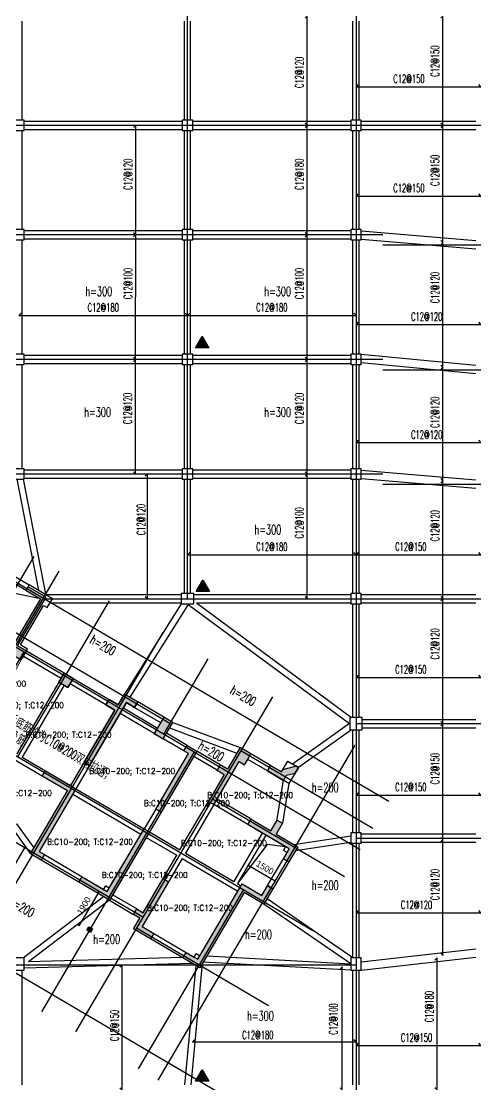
# Model space of a CAD drawing. Header units: millimetres. Extents: x 129427 to 386235, y 419441 to 703525.
# Drawn here: x 218758 to 240596, y 594645 to 645745 of the extents above; entities that cross this region are included whole.
import ezdxf
from ezdxf.enums import TextEntityAlignment as Align

# ---------------------------------------------------------------- set-up
doc = ezdxf.new("R2010")
doc.units = ezdxf.units.MM
doc.header["$LTSCALE"] = 100
for name, color, linetype in [('B-DIM', 1, 'Continuous'), ('B-dote', 253, 'Continuous'), ('B-TEXT', 7, 'Continuous'), ('B-开洞', 7, 'Continuous'), ('B-板厚', 2, 'Continuous'), ('B-正筋文字', 7, 'Continuous'), ('B-正筋钢筋', 6, 'Continuous'), ('B-沉降观测点', 5, 'Continuous'), ('COLU', 7, 'Continuous'), ('colu-1层', 6, 'Continuous'), ('colu-主楼', 7, 'Continuous'), ('GZ', 7, 'Continuous'), ('h填实-1层', 254, 'Continuous'), ('h填实-GZ', 254, 'Continuous'), ('h斜线-1层', 7, 'Continuous'), ('h斜线-柱', 7, 'Continuous'), ('wall-主楼', 2, 'Continuous'), ('wall-开洞', 5, 'Continuous'), ('梁', 4, 'Continuous'), ('梁虚线', 4, 'Continuous')]:
    doc.layers.add(name, color=color, linetype=linetype)
doc.layers.add('floor1', color=1, linetype='Continuous', lineweight=0)
doc.styles.get("Standard").update_dxf_attribs({"font": 'standard'})
doc.styles.add('汉字', font='汉字')
doc.dimstyles.get("Standard").update_dxf_attribs({"dimtxt": 300, "dimasz": 100, "dimexe": 100, "dimexo": 250, "dimgap": 100, "dimtad": 0, "dimtoh": 1, "dimdec": 0, "dimdsep": 46, "dimcen": 0.09, "dimclrt": 7, "dimadec": 0, "dimazin": 0, "dimtfac": 1, "dimtdec": 4, "dimtofl": 0, "dimtmove": 0, "dimatfit": 3, "dimfxl": 4, "dimfxlon": 1, "dimtolj": 1, "dimtzin": 0, "dimarcsym": 0})

# ---------------------------------------------------------------- blocks, each defined once
blk = doc.blocks.new('*D11')
at = {"layer": 'B-DIM', "color": 0, "linetype": 'ByBlock', "lineweight": -2}
for p, q in [((229714, 605277), (229618, 605114)), ((229669, 605201), (230962, 604440)), ((231007, 604516), (230911, 604354))]:
    blk.add_line(p, q, dxfattribs=at)
for points in [[(229669, 605201), (229763, 605164), (229747, 605136)], [(230962, 604440), (230867, 604477), (230884, 604505)]]:
    blk.add_solid(points, dxfattribs=at)
at = {"layer": 'B-DIM', "color": 7, "linetype": 'Continuous', "lineweight": -2, "insert": (230467, 605079), "char_height": 300, "width": 690, "attachment_point": 5, "rotation": 329.5454, "style": '汉字'}
blk.add_mtext('1500', dxfattribs=at)
blk = doc.blocks.new('A$C7FDE0673')
at = {"layer": 'B-沉降观测点'}
blk.add_hatch(color=256, dxfattribs=at).paths.add_polyline_path([(318, 551), (0, 0), (636, 0)], flags=0)
blk.add_lwpolyline([(0, 0), (318, 551), (636, 0)], close=True, dxfattribs=at)
blk = doc.blocks.new('*D31')
at = {"layer": 'GZ', "color": 0, "linetype": 'ByBlock', "lineweight": -2}
for p, q in [((218934, 606018), (218845, 606070)), ((217969, 604381), (218931, 606020)), ((217972, 604379), (217883, 604432))]:
    blk.add_line(p, q, dxfattribs=at)
for points in [[(218931, 606020), (218895, 605925), (218866, 605942)], [(217969, 604381), (218005, 604476), (218034, 604459)]]:
    blk.add_solid(points, dxfattribs=at)
at = {"layer": 'GZ', "color": 7, "linetype": 'Continuous', "lineweight": -2, "insert": (218191, 605352), "char_height": 300, "width": 685, "attachment_point": 5, "rotation": 59.5785, "style": '汉字'}
blk.add_mtext('1900', dxfattribs=at)
blk = doc.blocks.new('*D509')
at = {"layer": 'GZ', "color": 0, "linetype": 'ByBlock', "lineweight": -2}
for p, q in [((221542, 602280), (222506, 603918)), ((222509, 603916), (222419, 603969)), ((221546, 602278), (221456, 602331))]:
    blk.add_line(p, q, dxfattribs=at)
for points in [[(222506, 603918), (222469, 603824), (222440, 603840)], [(221542, 602280), (221579, 602375), (221607, 602358)]]:
    blk.add_solid(points, dxfattribs=at)
at = {"layer": 'GZ', "color": 7, "linetype": 'Continuous', "lineweight": -2, "insert": (221765, 603251), "char_height": 300, "width": 685, "attachment_point": 5, "rotation": 59.5454, "style": '汉字'}
blk.add_mtext('1900', dxfattribs=at)

msp = doc.modelspace()

# ---------------------------------------------------------------- hatches: boundary and pattern name
at = {"layer": 'h填实-1层'}
for points in [[(218985.3, 618400.5), (219674.9, 617995.1), (218154.4, 615409), (218757.8, 615054.2), (219011.2, 615485.2), (218580.2, 615738.6), (219948.7, 618066.1), (219086.7, 618573)], [(221252.5, 614167.4), (220821.5, 614420.8), (220568.1, 613989.8), (220999.1, 613736.4)], [(224358.3, 613037.4), (224206.3, 612778.8), (223818.3, 613006.9), (222044.3, 609989.7), (221785.7, 610141.7), (223255.5, 612641.6), (222824.5, 612895), (222976.6, 613153.7), (223407.6, 612900.2), (223711.8, 613417.6)], [(226039.3, 612049.1), (225608.3, 612302.5), (225152.1, 611526.7), (225583.1, 611273.3)], [(225218.6, 607891.2), (226789.9, 610563.5), (226574.4, 610690.2), (226726.4, 610948.8), (227200.5, 610670.1), (225477.2, 607739.2)], [(228513.9, 609549.8), (227753.6, 608256.8), (228012.3, 608104.7), (229228.7, 610173.6), (229487.3, 610021.5), (229791.4, 610538.7), (229274.2, 610842.8), (228666, 609808.4), (228321.2, 610011.2), (228169.1, 609752.5)], [(219717.9, 605441.3), (219200.7, 605745.4), (220974.7, 608762.5), (219767.8, 609472.1), (219919.9, 609730.7), (221385.4, 608869), (219611.3, 605851.9), (219870, 605699.9)], [(230587.6, 609722.6), (231363.4, 609266.4), (231510.5, 609516.5), (231921.2, 609623.1), (232078.2, 609890.2), (231979.6, 609948.2), (231314.9, 609775.7), (231256.9, 609677.1), (230739.7, 609981.2)], [(231632.8, 605975.9), (229650.1, 607141.7), (229802.2, 607400.3), (230750.2, 606842.8), (231054.3, 607360.1), (231312.9, 607208), (231008.8, 606690.8), (232043.4, 606082.5), (231612.6, 605349.7), (231354, 605501.8)], [(221680.2, 604635.5), (222887.1, 603925.9), (224661.1, 606943), (224919.7, 606790.9), (222993.6, 603515.2), (221528.2, 604376.9)], [(225125.9, 601913.4), (224973.9, 601654.8), (224155, 602136.3), (224459.1, 602653.6), (224157.4, 602831), (224309.4, 603089.6), (224611.1, 602912.2), (225574.2, 604550), (225832.8, 604398), (224869.7, 602760.1), (224565.6, 602242.9)], [(230852.3, 604056.7), (230421.5, 603324), (229473.3, 603881.5), (227344.5, 600261), (226525.5, 600742.5), (226677.6, 601001.1), (227237.9, 600671.6), (229366.7, 604292.2), (230315, 603734.6), (230593.7, 604208.7)]]:
    msp.add_hatch(color=256, dxfattribs=at).paths.add_polyline_path(points, flags=0)
at = {"layer": 'h填实-GZ'}
msp.add_hatch(color=256, dxfattribs=at).paths.add_polyline_path([(222011.1, 602236.5), (222183.5, 602135.2), (222082.1, 601962.8), (221909.7, 602064.1)], flags=0)
at = {"layer": 'h斜线-1层'}
h = msp.add_hatch(dxfattribs=at)
h.set_pattern_fill('ANSI31', color=256, scale=40, angle=-30.45463, style=0)
h.set_pattern_definition([])
h.paths.add_polyline_path([(220258, 618000.3), (219137.4, 618659.2), (219086.7, 618573), (219948.7, 618066.1), (218580.2, 615738.6), (219011.2, 615485.2), (219061.9, 615571.4), (218717.1, 615774.1), (219832.2, 617670.6), (220004.6, 617569.2)], flags=0)
h = msp.add_hatch(dxfattribs=at)
h.set_pattern_fill('ANSI31', color=256, scale=40, angle=-30.45463, style=0)
h.set_pattern_definition([])
h.paths.add_polyline_path([(231979.6, 609948.2), (231561, 610194.3), (231314.9, 609775.7)], flags=0)
h.paths.add_polyline_path([(231921.2, 609623.1), (231510.5, 609516.5), (231363.4, 609266.4), (231622, 609114.4)], flags=0)
h = msp.add_hatch(dxfattribs=at)
h.set_pattern_fill('ANSI31', color=256, scale=40, angle=-30.45463, style=0)
h.set_pattern_definition([])
h.paths.add_polyline_path([(231632.8, 605975.9), (231460.4, 606077.3), (231359, 605904.9), (231531.4, 605803.5)], flags=0)
h = msp.add_hatch(dxfattribs=at)
h.set_pattern_fill('ANSI31', color=256, scale=40, angle=-30.45463, style=0)
h.set_pattern_definition([])
h.paths.add_polyline_path([(231612.6, 605349.7), (231354, 605501.8), (230595.3, 604211.4), (230853.9, 604059.3)], flags=0)
h = msp.add_hatch(dxfattribs=at)
h.set_pattern_fill('ANSI31', color=256, scale=40, angle=-30.45463, style=0)
h.set_pattern_definition([])
h.paths.add_polyline_path([(222988.4, 604098.3), (222816, 604199.7), (222714.7, 604027.2), (222887.1, 603925.9)], flags=0)
h = msp.add_hatch(dxfattribs=at)
h.set_pattern_fill('ANSI31', color=256, scale=40, angle=-30.45463, style=0)
h.set_pattern_definition([])
h.paths.add_polyline_path([(227339.3, 600844), (227166.9, 600945.4), (227065.5, 600773), (227237.9, 600671.6)], flags=0)
at = {"layer": 'h斜线-柱'}
h = msp.add_hatch(dxfattribs=at)
h.set_pattern_fill('ANSI31', color=256, scale=40, style=0)
h.set_pattern_definition([])
h.paths.add_polyline_path([(218396.5, 640494.7), (218896.5, 640494.7), (218896.5, 640994.7), (218396.5, 640994.7)], flags=0)
h = msp.add_hatch(dxfattribs=at)
h.set_pattern_fill('ANSI31', color=256, scale=40, style=0)
h.set_pattern_definition([])
h.paths.add_polyline_path([(226496.5, 640494.7), (226996.5, 640494.7), (226996.5, 640994.7), (226496.5, 640994.7)], flags=0)
h = msp.add_hatch(dxfattribs=at)
h.set_pattern_fill('ANSI31', color=256, scale=40, style=0)
h.set_pattern_definition([])
h.paths.add_polyline_path([(234596.5, 640494.7), (235096.5, 640494.7), (235096.5, 640994.7), (234596.5, 640994.7)], flags=0)
h = msp.add_hatch(dxfattribs=at)
h.set_pattern_fill('ANSI31', color=256, scale=40, style=0)
h.set_pattern_definition([])
h.paths.add_polyline_path([(218396.5, 635244.7), (218896.5, 635244.7), (218896.5, 635744.7), (218396.5, 635744.7)], flags=0)
h = msp.add_hatch(dxfattribs=at)
h.set_pattern_fill('ANSI31', color=256, scale=40, style=0)
h.set_pattern_definition([])
h.paths.add_polyline_path([(226496.5, 635244.7), (226996.5, 635244.7), (226996.5, 635744.7), (226496.5, 635744.7)], flags=0)
h = msp.add_hatch(dxfattribs=at)
h.set_pattern_fill('ANSI31', color=256, scale=40, style=0)
h.set_pattern_definition([])
h.paths.add_polyline_path([(234596.5, 635244.7), (235096.5, 635244.7), (235096.5, 635744.7), (234596.5, 635744.7)], flags=0)
h = msp.add_hatch(dxfattribs=at)
h.set_pattern_fill('ANSI31', color=256, scale=40, style=0)
h.set_pattern_definition([])
h.paths.add_polyline_path([(218396.5, 629244.7), (218896.5, 629244.7), (218896.5, 629744.7), (218396.5, 629744.7)], flags=0)
h = msp.add_hatch(dxfattribs=at)
h.set_pattern_fill('ANSI31', color=256, scale=40, style=0)
h.set_pattern_definition([])
h.paths.add_polyline_path([(226496.5, 629244.7), (226996.5, 629244.7), (226996.5, 629744.7), (226496.5, 629744.7)], flags=0)
h = msp.add_hatch(dxfattribs=at)
h.set_pattern_fill('ANSI31', color=256, scale=40, style=0)
h.set_pattern_definition([])
h.paths.add_polyline_path([(234596.5, 629244.7), (235096.5, 629244.7), (235096.5, 629744.7), (234596.5, 629744.7)], flags=0)
h = msp.add_hatch(dxfattribs=at)
h.set_pattern_fill('ANSI31', color=256, scale=40, style=0)
h.set_pattern_definition([])
h.paths.add_polyline_path([(218396.5, 623744.7), (218896.5, 623744.7), (218896.5, 624244.7), (218396.5, 624244.7)], flags=0)
h = msp.add_hatch(dxfattribs=at)
h.set_pattern_fill('ANSI31', color=256, scale=40, style=0)
h.set_pattern_definition([])
h.paths.add_polyline_path([(226496.5, 623744.7), (226996.5, 623744.7), (226996.5, 624244.7), (226496.5, 624244.7)], flags=0)
h = msp.add_hatch(dxfattribs=at)
h.set_pattern_fill('ANSI31', color=256, scale=40, style=0)
h.set_pattern_definition([])
h.paths.add_polyline_path([(234596.5, 623744.7), (235096.5, 623744.7), (235096.5, 624244.7), (234596.5, 624244.7)], flags=0)
h = msp.add_hatch(dxfattribs=at)
h.set_pattern_fill('ANSI31', color=256, scale=40, style=0)
h.set_pattern_definition([])
h.paths.add_polyline_path([(226446.5, 617744.7), (227046.5, 617744.7), (227046.5, 618244.7), (226446.5, 618244.7)], flags=0)
h = msp.add_hatch(dxfattribs=at)
h.set_pattern_fill('ANSI31', color=256, scale=40, style=0)
h.set_pattern_definition([])
h.paths.add_polyline_path([(234596.5, 617744.7), (235096.5, 617744.7), (235096.5, 618244.7), (234596.5, 618244.7)], flags=0)
h = msp.add_hatch(dxfattribs=at)
h.set_pattern_fill('ANSI31', color=256, scale=40, style=0)
h.set_pattern_definition([])
h.paths.add_polyline_path([(234546.5, 611694.7), (235146.5, 611694.7), (235146.5, 612294.7), (234546.5, 612294.7)], flags=0)
h = msp.add_hatch(dxfattribs=at)
h.set_pattern_fill('ANSI31', color=256, scale=40, style=0)
h.set_pattern_definition([])
h.paths.add_polyline_path([(234596.5, 606244.7), (235096.5, 606244.7), (235096.5, 606744.7), (234596.5, 606744.7)], flags=0)
h = msp.add_hatch(dxfattribs=at)
h.set_pattern_fill('ANSI31', color=256, scale=40, style=0)
h.set_pattern_definition([])
h.paths.add_polyline_path([(218396.5, 600144.7), (218896.5, 600144.7), (218896.5, 600744.7), (218396.5, 600744.7)], flags=0)
h = msp.add_hatch(dxfattribs=at)
h.set_pattern_fill('ANSI31', color=256, scale=40, style=0)
h.set_pattern_definition([])
h.paths.add_polyline_path([(234596.5, 600144.7), (235096.5, 600144.7), (235096.5, 600744.7), (234596.5, 600744.7)], flags=0)

# ---------------------------------------------------------------- linework, layer by layer
at = {"layer": 'B-dote'}
for p, q in [((234846.5, 677819.9), (234846.6, 534412)), ((226746.5, 617994.7), (226746.5, 651994.7)), ((191267.2, 640744.7), (248221.5, 640744.7)), ((191468, 635494.7), (236131.7, 635494.7)), ((236131.7, 634994.7), (366607.1, 634994.7)), ((197359.4, 631231.8), (236415.1, 608267.9)), ((236131.7, 629494.7), (191708.8, 629494.7)), ((196295, 629421.5), (225902.2, 612013.2)), ((236131.7, 628994.7), (366607.1, 628994.7)), ((193710.1, 625025.2), (232765.7, 602061.3)), ((210546.5, 623994.7), (236131.7, 623994.7)), ((236131.7, 623494.7), (283978.2, 623494.7)), ((206892, 622494.7), (235046.6, 605940.4)), ((224596, 602689.1), (191885.5, 621922.1)), ((219361.6, 620026.9), (214955.5, 612533.3)), ((220568.4, 619317.3), (218443.2, 615702.9)), ((222982.1, 617898.1), (218576, 610404.5)), ((219790.7, 617994.7), (281346.5, 617994.7)), ((225568.2, 616377.6), (216103.3, 600280.1)), ((218874.2, 615449.4), (215072.9, 608984.4)), ((227723.3, 615110.4), (225598, 611496)), ((230826.6, 613285.7), (221361.6, 597188.3)), ((234846.5, 611994.7), (292846.5, 611994.7)), ((234791.9, 610954.2), (225327, 594856.8)), ((229309.6, 610705.7), (235654.8, 606974.8)), ((227063.5, 610634.3), (219723.8, 598151.3)), ((227941.1, 608378.2), (234286.3, 604647.4)), ((234846.5, 606494.7), (301196.5, 606494.7)), ((229437.6, 604018.1), (224378.7, 595414.3)), ((212462.7, 603558.6), (228204, 594303)), ((230637.1, 598441), (224291.9, 602171.9)), ((234846.5, 600394.7), (192877, 600394.7))]:
    msp.add_line(p, q, dxfattribs=at)
at = {"layer": 'B-开洞'}
msp.add_line((219675, 617995.1), (212028.8, 619590.7), dxfattribs=at)
msp.add_lwpolyline([(231460.4, 606077.3), (230578.6, 606187.3), (229143.6, 604307.3)], dxfattribs=at)
at = {"layer": 'B-正筋钢筋'}
for points in [[(232396.1, 640850.8), (232502.1, 640744.7), (232502.1, 645994.7), (232396, 645888.7)], [(238915, 640850.8), (239021.1, 640744.7), (239021.1, 645994.7), (238915, 645888.7)], [(234952.6, 642704.8), (234846.5, 642598.7), (240846.5, 642598.7), (240740.4, 642704.8)], [(224158, 635600.8), (224264.1, 635494.7), (224264.1, 640744.7), (224158, 640638.7)], [(232396.1, 635600.8), (232502.1, 635494.7), (232502.1, 640744.7), (232396, 640638.7)], [(238915, 635215.9), (239021.1, 635109.8), (239021.1, 640744.7), (238915, 640638.7)], [(234952.6, 637454.8), (234846.5, 637348.7), (240846.5, 637348.7), (240740.4, 637454.8)], [(224143.5, 629600.8), (224249.5, 629494.7), (224264.1, 635494.7), (224158, 635388.7)], [(232396.1, 629600.8), (232502.1, 629494.7), (232502.1, 635494.7), (232396, 635388.7)], [(238915, 629225.8), (239021.1, 629119.7), (239021.1, 635109.8), (238915, 635003.8)], [(218752.6, 631718.2), (218646.5, 631612.1), (226746.5, 631612.1), (226640.4, 631718.2)], [(226852.6, 631718.2), (226746.5, 631612.1), (234846.5, 631612.1), (234740.4, 631718.2)], [(234952.6, 631283.6), (234846.5, 631177.5), (240846.5, 631177.5), (240740.5, 631283.6)], [(224143.5, 624100.8), (224249.5, 623994.7), (224249.5, 629494.7), (224143.4, 629388.7)], [(232396.1, 624100.8), (232502.1, 623994.7), (232502.1, 629494.7), (232396, 629388.7)], [(238915, 623775.6), (239021.1, 623669.5), (239021.1, 629119.7), (238915, 629013.7)], [(234952.6, 625609.7), (234846.5, 625503.7), (240846.5, 625503.7), (240740.5, 625609.7)], [(224714.3, 618112.5), (224820.4, 618006.4), (224820.4, 623994.7), (224714.3, 623888.7)], [(232396.1, 618100.8), (232502.1, 617994.7), (232502.1, 623994.7), (232396, 623888.7)], [(238915, 618100.8), (239021.1, 617994.7), (239021.1, 623669.5), (238915, 623563.5)], [(226852.6, 620218.2), (226746.5, 620112.1), (234846.5, 620112.1), (234740.4, 620218.2)], [(234952.6, 620218.2), (234846.5, 620112.1), (240846.5, 620112.1), (240740.4, 620218.2)], [(238915, 612100.8), (239021.1, 611994.7), (239021.1, 617994.7), (238915, 617888.7)], [(234952.6, 614325.6), (234846.5, 614219.6), (240846.5, 614219.6), (240740.4, 614325.7)], [(238915, 606530.3), (239021.1, 606424.3), (239021.1, 611994.7), (238915, 611888.7)], [(234952.6, 608670.7), (234846.5, 608564.7), (240846.5, 608564.7), (240740.4, 608670.7)], [(238915, 600959.9), (239021.1, 600853.8), (239021.1, 606424.3), (238915, 606318.2)], [(234952.6, 603014.6), (234846.5, 602908.5), (240846.5, 602908.5), (240740.4, 603014.6)], [(238635.2, 594515.3), (238741.2, 594409.2), (238741.2, 600735.2), (238635.2, 600629.2)], [(223495.1, 594500.8), (223601.2, 594394.7), (223601.2, 600397.8), (223495.1, 600291.8)], [(234075.1, 594500.8), (234181.1, 594394.7), (234181.1, 600302.5), (234075, 600196.5)], [(227088.2, 596809.7), (226982.1, 596703.6), (234846.5, 596703.6), (234740.5, 596809.7)], [(234952.6, 596637.8), (234846.5, 596531.7), (240846.5, 596531.7), (240740.4, 596637.8)]]:
    msp.add_lwpolyline(points, dxfattribs=at)
at = {"layer": 'COLU'}
for points in [[(218396.5, 640494.7), (218896.5, 640494.7), (218896.5, 640994.7), (218396.5, 640994.7)], [(226496.5, 640494.7), (226996.5, 640494.7), (226996.5, 640994.7), (226496.5, 640994.7)], [(234596.5, 640494.7), (235096.5, 640494.7), (235096.5, 640994.7), (234596.5, 640994.7)], [(218396.5, 635244.7), (218896.5, 635244.7), (218896.5, 635744.7), (218396.5, 635744.7)], [(226496.5, 635244.7), (226996.5, 635244.7), (226996.5, 635744.7), (226496.5, 635744.7)], [(234596.5, 635244.7), (235096.5, 635244.7), (235096.5, 635744.7), (234596.5, 635744.7)], [(218396.5, 629244.7), (218896.5, 629244.7), (218896.5, 629744.7), (218396.5, 629744.7)], [(226496.5, 629244.7), (226996.5, 629244.7), (226996.5, 629744.7), (226496.5, 629744.7)], [(234596.5, 629244.7), (235096.5, 629244.7), (235096.5, 629744.7), (234596.5, 629744.7)], [(218396.5, 623744.7), (218896.5, 623744.7), (218896.5, 624244.7), (218396.5, 624244.7)], [(226496.5, 623744.7), (226996.5, 623744.7), (226996.5, 624244.7), (226496.5, 624244.7)], [(234596.5, 623744.7), (235096.5, 623744.7), (235096.5, 624244.7), (234596.5, 624244.7)], [(226446.5, 617744.7), (227046.5, 617744.7), (227046.5, 618244.7), (226446.5, 618244.7)], [(234596.5, 617744.7), (235096.5, 617744.7), (235096.5, 618244.7), (234596.5, 618244.7)], [(234546.5, 611694.7), (235146.5, 611694.7), (235146.5, 612294.7), (234546.5, 612294.7)], [(234596.5, 606244.7), (235096.5, 606244.7), (235096.5, 606744.7), (234596.5, 606744.7)], [(218396.5, 600144.7), (218896.5, 600144.7), (218896.5, 600744.7), (218396.5, 600744.7)], [(234596.5, 600144.7), (235096.5, 600144.7), (235096.5, 600744.7), (234596.5, 600744.7)]]:
    msp.add_lwpolyline(points, close=True, dxfattribs=at)
at = {"layer": 'colu-1层'}
for points in [[(218985.3, 618400.5), (219674.9, 617995.1), (218154.4, 615409), (218757.8, 615054.2), (219011.2, 615485.2), (218580.2, 615738.6), (219948.7, 618066.1), (219086.7, 618573)], [(221252.5, 614167.4), (220821.5, 614420.8), (220568.1, 613989.8), (220999.1, 613736.4)], [(224358.3, 613037.4), (224206.3, 612778.8), (223818.3, 613006.9), (222044.3, 609989.7), (221785.7, 610141.7), (223255.5, 612641.6), (222824.5, 612895), (222976.6, 613153.7), (223407.6, 612900.2), (223711.8, 613417.6)], [(226039.3, 612049.1), (225608.3, 612302.5), (225152.1, 611526.7), (225583.1, 611273.3)], [(225218.6, 607891.2), (226789.9, 610563.5), (226574.4, 610690.2), (226726.4, 610948.8), (227200.5, 610670.1), (225477.2, 607739.2)], [(228513.9, 609549.8), (227753.6, 608256.8), (228012.3, 608104.7), (229228.7, 610173.6), (229487.3, 610021.5), (229791.4, 610538.7), (229274.2, 610842.8), (228666, 609808.4), (228321.2, 610011.2), (228169.1, 609752.5)], [(219717.9, 605441.3), (219200.7, 605745.4), (220974.7, 608762.5), (219767.8, 609472.1), (219919.9, 609730.7), (221385.4, 608869), (219611.3, 605851.9), (219870, 605699.9)], [(230587.6, 609722.6), (231363.4, 609266.4), (231510.5, 609516.5), (231921.2, 609623.1), (232078.2, 609890.2), (231979.6, 609948.2), (231314.9, 609775.7), (231256.9, 609677.1), (230739.7, 609981.2)], [(231632.8, 605975.9), (229650.1, 607141.7), (229802.2, 607400.3), (230750.2, 606842.8), (231054.3, 607360.1), (231312.9, 607208), (231008.8, 606690.8), (232043.4, 606082.5), (231612.6, 605349.7), (231354, 605501.8)], [(221680.2, 604635.5), (222887.1, 603925.9), (224661.1, 606943), (224919.7, 606790.9), (222993.6, 603515.2), (221528.2, 604376.9)], [(225125.9, 601913.4), (224973.9, 601654.8), (224155, 602136.3), (224459.1, 602653.6), (224157.4, 602831), (224309.4, 603089.6), (224611.1, 602912.2), (225574.2, 604550), (225832.8, 604398), (224869.7, 602760.1), (224565.6, 602242.9)], [(230852.3, 604056.7), (230421.5, 603324), (229473.3, 603881.5), (227344.5, 600261), (226525.5, 600742.5), (226677.6, 601001.1), (227237.9, 600671.6), (229366.7, 604292.2), (230315, 603734.6), (230593.7, 604208.7)]]:
    msp.add_lwpolyline(points, close=True, dxfattribs=at)
at = {"layer": 'colu-主楼'}
for points in [[(220821.5, 614420.8), (221252.5, 614167.4), (220999.1, 613736.4), (220568.1, 613989.8)], [(226039.2, 612048.9), (225608.2, 612302.4), (225152, 611526.5), (225583, 611273.1)]]:
    msp.add_lwpolyline(points, close=True, dxfattribs=at)
at = {"layer": 'floor1'}
for p, q in [((218757.8, 615054.2), (216816.6, 611555.4)), ((218859.2, 615226.6), (218757.8, 615054.2)), ((220669.4, 614162.2), (218859.2, 615226.6)), ((218540.7, 610541.7), (220568.1, 613989.8)), ((220826.7, 613837.7), (218799.3, 610389.6)), ((220568.1, 613989.8), (220669.4, 614162.2)), ((220999.1, 613736.4), (220826.7, 613837.7)), ((221100.5, 613908.8), (220999.1, 613736.4)), ((222824.5, 612895.1), (221100.5, 613908.8)), ((223255.5, 612641.6), (222824.5, 612895.1)), ((221785.7, 610141.7), (223255.5, 612641.6)), ((223514.1, 612489.6), (222044.3, 609989.7)), ((225152, 611526.5), (223514.1, 612489.6)), ((225583, 611273.1), (225152, 611526.5)), ((226574.4, 610690.2), (225583, 611273.1)), ((219767.8, 609472.1), (217009.3, 611094)), ((226789.9, 610563.5), (226574.4, 610690.2)), ((218799.3, 610389.6), (219919.9, 609730.7)), ((221126.7, 609021.1), (221785.7, 610141.7)), ((225218.6, 607891.2), (226789.9, 610563.5)), ((227048.5, 610411.5), (225477.2, 607739.2)), ((228169.1, 609752.5), (227048.5, 610411.5)), ((229228.7, 610173.6), (228164.3, 608363.3)), ((229487.3, 610021.5), (229228.7, 610173.6)), ((229639.4, 610280.1), (229487.3, 610021.5)), ((230587.6, 609722.6), (229639.4, 610280.1)), ((219919.9, 609730.7), (221126.7, 609021.1)), ((222044.3, 609989.7), (221385.4, 608869)), ((228513.9, 609549.8), (228169.1, 609752.5)), ((231339, 609280.8), (230587.6, 609722.6)), ((220974.7, 608762.5), (219767.8, 609472.1)), ((227753.6, 608256.8), (228513.9, 609549.8)), ((231026, 607311.4), (231339, 609280.8)), ((219364.4, 606023.8), (220974.7, 608762.5)), ((221233.3, 608610.4), (219611.4, 605851.9)), ((224509, 606684.4), (221233.3, 608610.4)), ((221385.4, 608869), (224661.1, 606943)), ((226385.1, 605929.3), (227753.6, 608256.8)), ((228012.3, 608104.7), (226643.7, 605777.2)), ((229650.1, 607141.7), (228012.3, 608104.7)), ((228164.3, 608363.3), (229802.2, 607400.3)), ((224661.1, 606943), (225218.6, 607891.2)), ((225477.2, 607739.2), (224919.7, 606790.9)), ((218536.2, 607180.1), (219364.4, 606023.8)), ((230339.7, 606736.2), (229650.1, 607141.7)), ((229802.2, 607400.3), (230750.4, 606842.7)), ((230750.4, 606842.7), (231026, 607311.4)), ((222988.4, 604098.3), (224509, 606684.4)), ((224919.7, 606790.9), (226385.1, 605929.3)), ((228971.2, 604408.7), (230339.7, 606736.2)), ((224767.6, 606532.3), (223145.7, 603773.8)), ((226233.1, 605670.7), (224767.6, 606532.3)), ((219611.4, 605851.9), (219870, 605699.9)), ((219870, 605699.9), (221680.2, 604635.5)), ((225574.2, 604550), (226233.1, 605670.7)), ((226643.7, 605777.2), (228971.2, 604408.7)), ((226491.7, 605518.6), (225832.8, 604398)), ((229164, 603947.4), (226491.7, 605518.6)), ((221680.2, 604635.5), (222714.7, 604027.2)), ((224611.1, 602912.2), (225574.2, 604550)), ((222714.7, 604027.2), (222816, 604199.7)), ((222816, 604199.7), (222988.4, 604098.3)), ((225832.8, 604398), (224869.8, 602760.1)), ((223145.7, 603773.8), (224309.4, 603089.6)), ((227339.3, 600844), (229164, 603947.4)), ((224309.4, 603089.6), (224611.1, 602912.2)), ((224869.8, 602760.1), (224565.6, 602242.9)), ((224565.6, 602242.9), (225126, 601913.4)), ((225126, 601913.4), (226677.6, 601001.1)), ((226677.6, 601001.1), (227065.5, 600773)), ((227065.5, 600773), (227166.9, 600945.4)), ((227166.9, 600945.4), (227339.3, 600844))]:
    msp.add_line(p, q, dxfattribs=at)
at = {"layer": 'GZ'}
msp.add_lwpolyline([(222011.1, 602236.5), (222183.5, 602135.2), (222082.1, 601962.8), (221909.7, 602064.1)], close=True, dxfattribs=at)
at = {"layer": 'wall-主楼'}
for points in [[(220258, 618000.3), (219137.4, 618659.2), (218985.3, 618400.6), (219675, 617995.1), (218154.4, 615409), (218757.8, 615054.2), (219061.9, 615571.4), (218717.1, 615774.1), (219832.2, 617670.6), (220004.6, 617569.2)], [(223711.7, 613417.5), (223407.6, 612900.2), (222976.6, 613153.7), (222824.5, 612895.1), (223255.5, 612641.6), (221785.7, 610141.7), (222044.3, 609989.7), (223818.3, 613006.8), (224206.2, 612778.7), (224358.2, 613037.3)], [(226789.9, 610563.5), (226574.4, 610690.2), (226726.4, 610948.8), (227200.5, 610670.1), (225477.2, 607739.2), (225218.6, 607891.2)], [(229487.3, 610021.5), (229791.4, 610538.7), (229274.2, 610842.8), (228666, 609808.4), (228321.2, 610011.2), (228169.1, 609752.5), (228513.9, 609549.8), (227753.6, 608256.8), (228012.3, 608104.7), (229228.7, 610173.6)], [(230739.7, 609981.2), (231256.9, 609677.1), (231561, 610194.3), (232078.2, 609890.2), (231622, 609114.4), (230587.6, 609722.6)], [(219717.9, 605441.3), (219200.7, 605745.4), (220974.7, 608762.5), (219767.8, 609472.1), (219919.9, 609730.7), (221385.4, 608869), (219611.4, 605851.9), (219870, 605699.9)], [(231531.4, 605803.5), (231359, 605904.9), (231460.4, 606077.3), (229650.1, 607141.7), (229802.2, 607400.3), (230750.4, 606842.7), (231054.5, 607360), (231313.1, 607207.9), (231009, 606690.7), (232043.4, 606082.5), (231612.6, 605349.7), (231354, 605501.8)], [(222988.4, 604098.3), (224661.1, 606943), (224919.7, 606790.9), (222993.6, 603515.2), (221528.2, 604376.9), (221680.2, 604635.5), (222714.7, 604027.2), (222816, 604199.7)], [(229366.7, 604292.2), (230315, 603734.6), (230593.7, 604208.7), (230852.3, 604056.7), (230421.5, 603324), (229473.3, 603881.5), (227344.5, 600261), (226525.5, 600742.5), (226677.6, 601001.1), (227065.5, 600773), (227166.9, 600945.4), (227339.3, 600844)]]:
    msp.add_lwpolyline(points, close=True, dxfattribs=at)
msp.add_lwpolyline([(224973.9, 601654.8), (224155, 602136.3), (224459.1, 602653.6), (224157.4, 602831), (224309.4, 603089.6), (224611.1, 602912.2), (225574.2, 604550), (225832.8, 604398), (224869.8, 602760.1), (224565.6, 602242.9), (225126, 601913.4), (224973.9, 601654.8)], dxfattribs=at)
at = {"layer": 'wall-开洞'}
msp.add_lwpolyline([(231355.6, 605504.4), (231614.2, 605352.4), (230853.9, 604059.3), (230595.3, 604211.4)], close=True, dxfattribs=at)
at = {"layer": '梁'}
for p, q in [((214137.6, 621598.9), (219137.4, 618659.2)), ((218985.3, 618400.6), (213985.6, 621340.3)), ((220821.5, 614420.8), (219011.2, 615485.2)), ((221252.5, 614167.4), (222976.6, 613153.7)), ((225608.2, 612302.4), (224358.2, 613037.3)), ((226726.4, 610948.8), (225735.1, 611531.7)), ((228321.2, 610011.2), (227200.5, 610670.1)), ((230739.7, 609981.2), (229791.4, 610538.7)), ((231622, 609114.4), (231313.1, 607207.9)), ((218372.5, 606901.7), (219200.7, 605745.4)), ((230512.1, 606634.8), (229143.6, 604307.3)), ((221528.2, 604376.9), (219717.9, 605441.3)), ((229143.6, 604307.3), (229316, 604206)), ((222993.6, 603515.2), (224157.4, 602831)), ((226525.5, 600742.5), (224973.9, 601654.8))]:
    msp.add_line(p, q, dxfattribs=at)
at = {"layer": '梁虚线'}
for p, q in [((218796.5, 640994.7), (218796.5, 645744.7)), ((226596.5, 640994.7), (226596.5, 645744.7)), ((226896.5, 640994.7), (226896.5, 645744.7)), ((234696.5, 640994.7), (234696.5, 645744.7)), ((234996.5, 640994.7), (234996.5, 645744.7)), ((218896.5, 640944.7), (226496.5, 640944.7)), ((226996.5, 640944.7), (234596.5, 640944.7)), ((235096.5, 640944.7), (240596.5, 640944.7)), ((218796.5, 635744.7), (218796.5, 640494.7)), ((218896.5, 640544.7), (226496.5, 640544.7)), ((226596.5, 635744.7), (226596.5, 640494.7)), ((226896.5, 635744.7), (226896.5, 640494.7)), ((226996.5, 640544.7), (234596.5, 640544.7)), ((234696.5, 635744.7), (234696.5, 640494.7)), ((234996.5, 635744.7), (234996.5, 640494.7)), ((235096.5, 640544.7), (240596.5, 640544.7)), ((218896.5, 635694.7), (226496.5, 635694.7)), ((226996.5, 635694.7), (234596.5, 635694.7)), ((218796.5, 629744.7), (218796.5, 635244.7)), ((218896.5, 635294.7), (226496.5, 635294.7)), ((226596.5, 629744.7), (226596.5, 635244.7)), ((226896.5, 629744.7), (226896.5, 635244.7)), ((226996.5, 635294.7), (234596.5, 635294.7)), ((234696.5, 629744.7), (234696.5, 635244.7)), ((234996.5, 629744.7), (234996.5, 635244.7)), ((235096.5, 635674.6), (240596.5, 635216.2)), ((235096.5, 635273.2), (240596.5, 634814.8)), ((218896.5, 629694.7), (226496.5, 629694.7)), ((226996.5, 629694.7), (234596.5, 629694.7)), ((235096.5, 629744.7), (240596.5, 629220.7)), ((218796.5, 624244.7), (218796.5, 629244.7)), ((218896.5, 629294.7), (226496.5, 629294.7)), ((226596.5, 624244.7), (226596.5, 629244.7)), ((226896.5, 624244.7), (226896.5, 629244.7)), ((226996.5, 629294.7), (234596.5, 629294.7)), ((234696.5, 624244.7), (234696.5, 629244.7)), ((234996.5, 624244.7), (234996.5, 629244.7)), ((235096.5, 629342.9), (240596.5, 628818.9)), ((218896.5, 624194.7), (226496.5, 624194.7)), ((226996.5, 624194.7), (234596.5, 624194.7)), ((235096.5, 624174.6), (240596.5, 623716.2)), ((218542.5, 623744.7), (219587.5, 618394.2)), ((218848.1, 623744.7), (219925.2, 618230)), ((218896.5, 623794.7), (226496.5, 623794.7)), ((226596.5, 618244.7), (226596.5, 623744.7)), ((226896.5, 618244.7), (226896.5, 623744.7)), ((226996.5, 623794.7), (234596.5, 623794.7)), ((234696.5, 618244.7), (234696.5, 623744.7)), ((234996.5, 618244.7), (234996.5, 623744.7)), ((235096.5, 623773.2), (240596.5, 623314.8)), ((219927.3, 618194.7), (226446.5, 618194.7)), ((227046.5, 618194.7), (234596.5, 618194.7)), ((235096.5, 618194.7), (240596.5, 618194.7)), ((220137.2, 617794.7), (226446.5, 617794.7)), ((226446.5, 617744.7), (223711.8, 613417.6)), ((226783.9, 617717.1), (223970.5, 613265.5)), ((226783.9, 617717.1), (234530.1, 611994.5)), ((227183.7, 617794.7), (234596.5, 617794.7)), ((227183.7, 617794.7), (234628.7, 612294.7)), ((234696.5, 612294.7), (234696.5, 617744.7)), ((234996.5, 612294.7), (234996.5, 617744.7)), ((235096.5, 617794.7), (240596.5, 617794.7)), ((220669.4, 614162.2), (218859.2, 615226.6)), ((220568.1, 613989.8), (218540.7, 610541.7)), ((220826.7, 613837.7), (218799.3, 610389.6)), ((222824.5, 612895.1), (221100.5, 613908.8)), ((223666.2, 612748.2), (225304.1, 611785.1)), ((224206.2, 612778.7), (225456.1, 612043.8)), ((225152, 611526.5), (223514.1, 612489.6)), ((235146.5, 612194.7), (240596.5, 612194.7)), ((225884.8, 611786.3), (229119.9, 610580.2)), ((226039.2, 612048.9), (229274.2, 610842.8)), ((234530.1, 611994.5), (231794.8, 610055.2)), ((234626, 611694.7), (232079, 609888.9)), ((234696.5, 606744.7), (234696.5, 611694.7)), ((234996.5, 606744.7), (234996.5, 611694.7)), ((235146.5, 611794.7), (240596.5, 611794.7)), ((226574.4, 610690.2), (225583, 611273.1)), ((219767.8, 609472.1), (217009.3, 611094)), ((218799.3, 610389.6), (219919.9, 609730.7)), ((221785.7, 610141.7), (221126.7, 609021.1)), ((228169.1, 609752.5), (227048.5, 610411.5)), ((230587.6, 609722.6), (229639.4, 610280.1)), ((222044.3, 609989.7), (221385.4, 608869)), ((231339, 609280.8), (231026, 607311.4)), ((221233.3, 608610.4), (224509, 606684.4)), ((221385.4, 608869), (224660.7, 606943.2)), ((226385.1, 605929.3), (227753.6, 608256.8)), ((228012.3, 608104.7), (226643.7, 605777.2)), ((229650.1, 607141.7), (228012.3, 608104.7)), ((229802.2, 607400.3), (228164.3, 608363.3)), ((225218.6, 607891.2), (224661.1, 606943)), ((225477.2, 607739.2), (224919.7, 606790.9)), ((218536.2, 607180.1), (219364.4, 606023.8)), ((224919.7, 606790.9), (226385.1, 605929.3)), ((230339.7, 606736.2), (228971.2, 604408.7)), ((231857.8, 606191.3), (234596.5, 606608.4)), ((235096.5, 606694.7), (240596.5, 606694.7)), ((224767.6, 606532.3), (226233.1, 605670.7)), ((231936.6, 605899.8), (234596.5, 606304.9)), ((234696.5, 600744.7), (234696.5, 606244.7)), ((234996.5, 600744.7), (234996.5, 606244.7)), ((235096.5, 606294.7), (240596.5, 606294.7)), ((219870, 605699.9), (221680.2, 604635.5)), ((225574.2, 604550), (226233.1, 605670.7)), ((226643.7, 605777.2), (228971.2, 604408.7)), ((226491.7, 605518.6), (225832.8, 604398)), ((226491.7, 605518.6), (229164, 603947.4)), ((222714.2, 603679.5), (218861.2, 600744.6)), ((222993.6, 603515.2), (219097.9, 600547.8)), ((224309.4, 603089.6), (223145.7, 603773.8)), ((234696.5, 600744.7), (230568.6, 603574.2)), ((234596.5, 600449.5), (230415.6, 603315.3)), ((225126, 601913.4), (226677.6, 601001.1)), ((235096.4, 600547.3), (240596.4, 601171.3)), ((226987.8, 600470.7), (218896.8, 600242)), ((226500.8, 600757), (219097.9, 600547.8)), ((226920.5, 594644.7), (227465.6, 600467)), ((234596.5, 600144.7), (227506.6, 600536.8)), ((234596.5, 600445.2), (227678.8, 600827.7)), ((235096.5, 600144.7), (240596.5, 600768.7)), ((218800, 594644.7), (218800.6, 600144.8)), ((226619.2, 594644.7), (227155.4, 600372.1)), ((234696.5, 594644.7), (234696.5, 600144.7)), ((234996.5, 594644.7), (234996.5, 600144.7))]:
    msp.add_line(p, q, dxfattribs=at)

# ---------------------------------------------------------------- block references
at = {"layer": 'B-沉降观测点'}
for p in [(227134.1, 630055.1), (227162, 618338.2), (227127.4, 594809.2)]:
    msp.add_blockref('A$C7FDE0673', p, dxfattribs=at)

# ---------------------------------------------------------------- texts
at = {"layer": 'B-TEXT', "width": 0.65}
for s, p in [('此阴影部分板面标高均为-0.900，板厚均为180，板底筋均为C10@200双向拉通，', (210320.6, 616691.3)), ('板面筋均为C12@200双向拉通另附加图中画出的支座负筋', (209963.6, 616140.4))]:
    msp.add_text(s, height=450, rotation=329.54537, dxfattribs=at).set_placement(p)
at = {"layer": 'B-板厚', "width": 0.7}
for s, rotation, p in [('h=300', 360, (221838.9, 632540.9)), ('h=300', 360, (230430.5, 632540.9)), ('h=300', 360, (221780.1, 626737.4)), ('h=300', 360, (230430.5, 626737.4)), ('h=300', 360, (229963.3, 621091.6)), ('h=200', 329.54537, (222015.1, 615892.7)), ('h=200', 329.54537, (228756.3, 613468.3)), ('h=200', 329.54537, (227219.6, 610800)), ('h=200', 360, (232718.6, 608701.3)), ('h=200', 360, (232718.6, 604003.8)), ('h=200', 329.54537, (218112.6, 603320.2)), ('h=200', 360, (229512.1, 601639.8)), ('h=200', 360, (222216, 601408.2)), ('h=300', 360, (229604.8, 597730.3))]:
    msp.add_text(s, height=450, rotation=rotation, dxfattribs=at).set_placement(p)
at = {"layer": 'B-正筋文字', "width": 0.65}
for s, rotation, p in [('C12@150', 90, (238840.7, 643079)), ('C12@120', 90, (232321.8, 642535.6)), ('C12@150', 360, (236637.4, 642779)), ('C12@150', 90, (238840.7, 637829)), ('C12@120', 90, (224083.8, 637640.3)), ('C12@180', 90, (232321.8, 637640.3)), ('C12@150', 360, (236637.4, 637529)), ('C12@100', 90, (224083.8, 632390.3)), ('C12@100', 90, (232321.8, 632390.3)), ('C12@120', 90, (238840.7, 632194.1)), ('C12@180', 360, (221946.5, 631792.4)), ('C12@180', 360, (230046.5, 631792.4)), ('C12@120', 360, (237490.9, 631357.9)), ('C12@120', 90, (224069.2, 626390.3)), ('C12@120', 90, (232321.8, 626390.3)), ('C12@120', 90, (238840.7, 626204)), ('C12@120', 360, (237490.9, 625684)), ('C12@120', 90, (224718.8, 621053.1)), ('C12@100', 90, (232321.8, 620890.3)), ('C12@120', 90, (238840.7, 620753.8)), ('C12@180', 360, (230046.5, 620292.4)), ('C12@150', 360, (236725.8, 620292.4)), ('C12@120', 90, (238840.7, 615079)), ('C12@150', 360, (236725.8, 614399.9)), ('C12@150', 90, (238840.7, 609079)), ('C12@150', 360, (236725.8, 608745)), ('C12@120', 90, (238840.7, 603508.5)), ('C12@120', 360, (237002.1, 603088.8)), ('C12@180', 90, (238560.9, 597644.9)), ('C12@100', 90, (233951.9, 597051.6)), ('C12@150', 90, (223439.6, 596741.2)), ('C12@180', 360, (229375.5, 596831.2)), ('C12@150', 360, (237002.1, 596712))]:
    msp.add_text(s, height=400, rotation=rotation, dxfattribs=at).set_placement(p)
at = {"layer": 'floor1'}
for p in [(216925.2, 613915.6), (218743, 612884.1), (221027.4, 611464.9), (224087.6, 609716.3), (218160.7, 608660.3), (229751.7, 608561.4), (226716.8, 608170.4), (222060.2, 606318.8), (228491.7, 606256.7), (224689.4, 604722.2), (226864.8, 603145.8)]:
    msp.add_text('B:C10-200; T:C12-200', height=280, dxfattribs=at).set_placement(p, align=Align.MIDDLE_CENTER)

# ---------------------------------------------------------------- dimensions: what is measured, and where the dimension line sits
at = {"layer": 'B-DIM'}
dim = msp.add_linear_dim(base=(230961.9, 604440.3), p1=(229713.6, 605276.7), p2=(231006.6, 604516.4), angle=329.54537, dimstyle='Standard', dxfattribs=at)
dim.commit()
dim.dimension.update_dxf_attribs({"geometry": '*D11', "text_midpoint": (230467.4, 605079)})
at = {"layer": 'GZ'}
for p1, p2, distance, picture, middle in [((218289.2, 604192.9), (219251.4, 605831.6), 371.5, '*D31', (218191.2, 605352.3)), ((221909.7, 602064.1), (222872.9, 603702.2), 426.1, '*D509', (221765.3, 603251.2))]:
    dim = msp.add_aligned_dim(p1=p1, p2=p2, distance=distance, dimstyle='Standard', dxfattribs=at)
    dim.commit()
    dim.dimension.update_dxf_attribs({"geometry": picture, "text_midpoint": middle})

doc.saveas('drawing.dxf')
